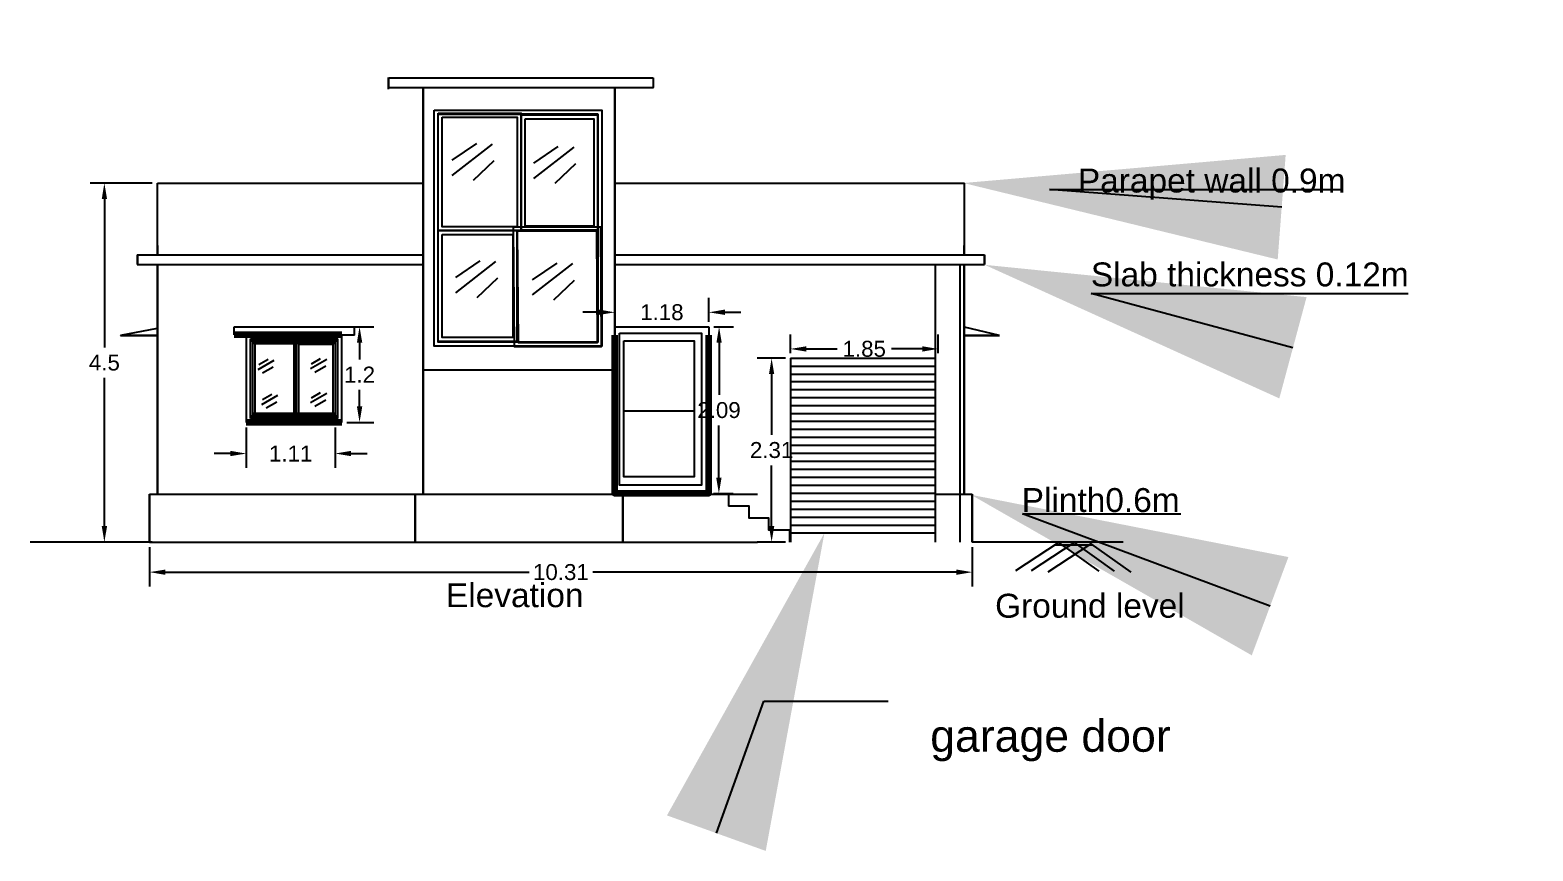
# Model space of a CAD drawing. Header units: metres. Extents: x 1887 to 3798, y 1851 to 3726.
# Drawn here: x 1892.06 to 1910.9, y 1869.47 to 1879.76 of the extents above; entities that cross this region are included whole.
import ezdxf
from ezdxf import colors
from ezdxf.entities.mleader import LeaderData, LeaderLine
from ezdxf.math import Vec2, Vec3

# ---------------------------------------------------------------- set-up
doc = ezdxf.new("R2010")
doc.units = ezdxf.units.M
doc.header["$LTSCALE"] = 0.6
doc.linetypes.add('HIDDENX2', pattern=[19.05, 12.7, -6.35])
doc.layers.get('0').update_dxf_attribs({"color": 252})
doc.layers.get('defpoints').update_dxf_attribs({"color": 9})
for name, color, linetype, plot in [('dim', 21, 'Continuous', False), ('hatch', 255, 'Continuous', False), ('plinth projection', 1, 'Continuous', False), ('text', 2, 'Continuous', False), ('wall', 7, 'Continuous', False)]:
    doc.layers.add(name, color=color, linetype=linetype, plot=plot)
doc.styles.get("Standard").update_dxf_attribs({"font": 'arial.ttf'})
doc.dimstyles.get("Standard").update_dxf_attribs({"dimtxt": 0.2, "dimasz": 0.2, "dimexe": 0.18, "dimexo": 0.0625, "dimgap": 0.09, "dimtad": 0, "dimtih": 1, "dimtoh": 1, "dimdsep": 46, "dimtxsty": 'Standard', "dimcen": 0.09, "dimadec": 0, "dimazin": 0, "dimtfac": 1, "dimtofl": 0, "dimtmove": 0, "dimatfit": 3, "dimfxl": 1, "dimtolj": 1, "dimtzin": 0, "dimarcsym": 0})

# ---------------------------------------------------------------- blocks, each defined once
blk = doc.blocks.new('*D47')
at = {"layer": 'defpoints', "color": 0, "transparency": 16777216}
for p in [(1893.656, 1877.84), (1892.992, 1873.34), (1893.656, 1873.34)]:
    blk.add_point(p, dxfattribs=at)
at = {"layer": 'dim', "color": 0, "lineweight": -2, "transparency": 16777216}
for p, q in [((1893.593, 1877.84), (1892.812, 1877.84)), ((1892.992, 1877.64), (1892.992, 1875.781)), ((1892.992, 1873.54), (1892.992, 1875.398)), ((1893.593, 1873.34), (1892.812, 1873.34))]:
    blk.add_line(p, q, dxfattribs=at)
at = {"layer": 'dim', "color": 0, "transparency": 16777216}
for points in [[(1892.959, 1877.64), (1893.026, 1877.64), (1892.992, 1877.84)], [(1892.959, 1873.54), (1893.026, 1873.54), (1892.992, 1873.34)]]:
    blk.add_solid(points, dxfattribs=at)
at = {"layer": 'dim', "color": 0, "transparency": 16777216, "insert": (1892.992, 1875.59), "char_height": 0.2, "attachment_point": 5}
blk.add_mtext('\\A1;4.5', dxfattribs=at)
blk = doc.blocks.new('*D48')
at = {"layer": 'defpoints', "color": 0, "transparency": 16777216}
for p in [(1893.558, 1873.34), (1903.869, 1873.34), (1903.869, 1872.963)]:
    blk.add_point(p, dxfattribs=at)
at = {"layer": 'dim', "color": 0, "lineweight": -2, "transparency": 16777216}
for p, q in [((1893.558, 1873.278), (1893.558, 1872.783)), ((1903.869, 1873.278), (1903.869, 1872.783)), ((1893.758, 1872.963), (1898.314, 1872.963)), ((1903.669, 1872.963), (1899.112, 1872.963))]:
    blk.add_line(p, q, dxfattribs=at)
at = {"layer": 'dim', "color": 0, "transparency": 16777216}
for points in [[(1893.758, 1872.996), (1893.758, 1872.929), (1893.558, 1872.963)], [(1903.669, 1872.996), (1903.669, 1872.929), (1903.869, 1872.963)]]:
    blk.add_solid(points, dxfattribs=at)
at = {"layer": 'dim', "color": 0, "transparency": 16777216, "insert": (1898.713, 1872.963), "char_height": 0.2, "attachment_point": 5}
blk.add_mtext('\\A1;10.31', dxfattribs=at)
blk = doc.blocks.new('*D49')
at = {"layer": 'defpoints', "color": 0, "transparency": 16777216}
for p in [(1903.441, 1875.762), (1901.589, 1875.646), (1903.441, 1875.646)]:
    blk.add_point(p, dxfattribs=at)
at = {"layer": 'dim', "color": 0, "lineweight": -2, "transparency": 16777216}
for p, q in [((1901.589, 1875.709), (1901.589, 1875.942)), ((1903.441, 1875.709), (1903.441, 1875.942)), ((1901.789, 1875.762), (1902.174, 1875.762)), ((1903.241, 1875.762), (1902.856, 1875.762))]:
    blk.add_line(p, q, dxfattribs=at)
at = {"layer": 'dim', "color": 0, "transparency": 16777216}
for points in [[(1901.789, 1875.795), (1901.789, 1875.728), (1901.589, 1875.762)], [(1903.241, 1875.795), (1903.241, 1875.728), (1903.441, 1875.762)]]:
    blk.add_solid(points, dxfattribs=at)
at = {"layer": 'dim', "color": 0, "transparency": 16777216, "insert": (1902.515, 1875.762), "char_height": 0.2, "attachment_point": 5}
blk.add_mtext('\\A1;1.85', dxfattribs=at)
blk = doc.blocks.new('*D50')
at = {"layer": 'defpoints', "color": 0, "transparency": 16777216}
for p in [(1901.589, 1875.646), (1901.354, 1873.34), (1901.589, 1873.34)]:
    blk.add_point(p, dxfattribs=at)
at = {"layer": 'dim', "color": 0, "lineweight": -2, "transparency": 16777216}
for p, q in [((1901.527, 1875.646), (1901.174, 1875.646)), ((1901.354, 1875.446), (1901.354, 1874.685)), ((1901.354, 1873.54), (1901.354, 1874.301)), ((1901.527, 1873.34), (1901.174, 1873.34))]:
    blk.add_line(p, q, dxfattribs=at)
at = {"layer": 'dim', "color": 0, "transparency": 16777216}
for points in [[(1901.321, 1875.446), (1901.387, 1875.446), (1901.354, 1875.646)], [(1901.321, 1873.54), (1901.387, 1873.54), (1901.354, 1873.34)]]:
    blk.add_solid(points, dxfattribs=at)
at = {"layer": 'dim', "color": 0, "transparency": 16777216, "insert": (1901.354, 1874.493), "char_height": 0.2, "attachment_point": 5}
blk.add_mtext('\\A1;2.31', dxfattribs=at)
blk = doc.blocks.new('*D51')
at = {"layer": 'defpoints', "color": 0, "transparency": 16777216}
for p in [(1900.568, 1876.04), (1900.565, 1873.948), (1900.693, 1873.948)]:
    blk.add_point(p, dxfattribs=at)
at = {"layer": 'dim', "color": 0, "lineweight": -2, "transparency": 16777216}
for p, q in [((1900.631, 1876.04), (1900.876, 1876.039)), ((1900.696, 1875.84), (1900.695, 1875.186)), ((1900.693, 1874.148), (1900.694, 1874.802)), ((1900.627, 1873.948), (1900.873, 1873.948))]:
    blk.add_line(p, q, dxfattribs=at)
at = {"layer": 'dim', "color": 0, "transparency": 16777216}
for points in [[(1900.663, 1875.84), (1900.729, 1875.839), (1900.696, 1876.04)], [(1900.66, 1874.148), (1900.727, 1874.148), (1900.693, 1873.948)]]:
    blk.add_solid(points, dxfattribs=at)
at = {"layer": 'dim', "color": 0, "transparency": 16777216, "insert": (1900.695, 1874.994), "char_height": 0.2, "attachment_point": 5}
blk.add_mtext('\\A1;2.09', dxfattribs=at)
blk = doc.blocks.new('*D52')
at = {"layer": 'defpoints', "color": 0, "transparency": 16777216}
for p in [(1900.568, 1876.221), (1899.389, 1876.04), (1900.568, 1876.04)]:
    blk.add_point(p, dxfattribs=at)
at = {"layer": 'dim', "color": 0, "lineweight": -2, "transparency": 16777216}
for p, q in [((1899.389, 1876.102), (1899.389, 1876.401)), ((1900.568, 1876.102), (1900.568, 1876.401)), ((1899.189, 1876.221), (1898.989, 1876.221)), ((1900.768, 1876.221), (1900.968, 1876.221))]:
    blk.add_line(p, q, dxfattribs=at)
at = {"layer": 'dim', "color": 0, "transparency": 16777216}
for points in [[(1899.189, 1876.255), (1899.189, 1876.188), (1899.389, 1876.221)], [(1900.768, 1876.255), (1900.768, 1876.188), (1900.568, 1876.221)]]:
    blk.add_solid(points, dxfattribs=at)
at = {"layer": 'dim', "color": 0, "transparency": 16777216, "insert": (1899.979, 1876.221), "char_height": 0.2, "attachment_point": 5}
blk.add_mtext('\\A1;1.18', dxfattribs=at)
blk = doc.blocks.new('*D53')
at = {"layer": 'defpoints', "color": 0, "transparency": 16777216}
for p in [(1894.77, 1874.841), (1895.884, 1874.841), (1895.884, 1874.45)]:
    blk.add_point(p, dxfattribs=at)
at = {"layer": 'dim', "color": 0, "lineweight": -2, "transparency": 16777216}
for p, q in [((1894.77, 1874.778), (1894.77, 1874.27)), ((1895.884, 1874.778), (1895.884, 1874.27)), ((1894.57, 1874.45), (1894.37, 1874.45)), ((1896.084, 1874.45), (1896.284, 1874.45))]:
    blk.add_line(p, q, dxfattribs=at)
at = {"layer": 'dim', "color": 0, "transparency": 16777216}
for points in [[(1894.57, 1874.484), (1894.57, 1874.417), (1894.77, 1874.45)], [(1896.084, 1874.484), (1896.084, 1874.417), (1895.884, 1874.45)]]:
    blk.add_solid(points, dxfattribs=at)
at = {"layer": 'dim', "color": 0, "transparency": 16777216, "insert": (1895.327, 1874.45), "char_height": 0.2, "attachment_point": 5}
blk.add_mtext('\\A1;1.11', dxfattribs=at)
blk = doc.blocks.new('*D54')
at = {"layer": 'defpoints', "color": 0, "transparency": 16777216}
for p in [(1895.969, 1876.04), (1896.19, 1876.04), (1895.969, 1874.84)]:
    blk.add_point(p, dxfattribs=at)
at = {"layer": 'dim', "color": 0, "lineweight": -2, "transparency": 16777216}
for p, q in [((1896.031, 1876.04), (1896.37, 1876.04)), ((1896.19, 1875.84), (1896.19, 1875.63)), ((1896.19, 1875.04), (1896.19, 1875.249)), ((1896.031, 1874.84), (1896.37, 1874.84))]:
    blk.add_line(p, q, dxfattribs=at)
at = {"layer": 'dim', "color": 0, "transparency": 16777216}
for points in [[(1896.157, 1875.84), (1896.224, 1875.84), (1896.19, 1876.04)], [(1896.157, 1875.04), (1896.224, 1875.04), (1896.19, 1874.84)]]:
    blk.add_solid(points, dxfattribs=at)
at = {"layer": 'dim', "color": 0, "transparency": 16777216, "insert": (1896.19, 1875.44), "char_height": 0.2, "attachment_point": 5}
blk.add_mtext('\\A1;1.2', dxfattribs=at)

msp = doc.modelspace()

# ---------------------------------------------------------------- hatches: boundary and pattern name
at = {"layer": 'hatch'}
h = msp.add_hatch(dxfattribs=at)
h.set_pattern_fill('GRAVEL', color=256, scale=3)
h.paths.add_polyline_path([(1896.888, 1873.94), (1893.559, 1873.94), (1893.559, 1873.34), (1896.888, 1873.34)])
h.paths.add_polyline_path([(1899.489, 1873.94), (1896.888, 1873.94), (1896.888, 1873.34), (1899.489, 1873.34)])
h.paths.add_polyline_path([(1903.407, 1873.94), (1900.815, 1873.94), (1900.815, 1873.791), (1901.074, 1873.791), (1901.074, 1873.641), (1901.318, 1873.641), (1901.318, 1873.491), (1901.581, 1873.491), (1901.581, 1873.34), (1903.407, 1873.34)])
h.paths.add_polyline_path([(1903.869, 1873.94), (1903.717, 1873.94), (1903.717, 1873.34), (1903.869, 1873.34)])
at = {"layer": 'plinth projection'}
h = msp.add_hatch(dxfattribs=at)
h.set_pattern_fill('GRAVEL', color=256, scale=3)
h.paths.add_polyline_path([(1896.888, 1873.94), (1893.559, 1873.94), (1893.559, 1873.34), (1896.888, 1873.34)])
h.paths.add_polyline_path([(1899.489, 1873.94), (1896.888, 1873.94), (1896.888, 1873.34), (1899.489, 1873.34)])
h.paths.add_polyline_path([(1903.407, 1873.94), (1900.815, 1873.94), (1900.815, 1873.791), (1901.074, 1873.791), (1901.074, 1873.641), (1901.318, 1873.641), (1901.318, 1873.491), (1901.581, 1873.491), (1901.581, 1873.34), (1903.407, 1873.34)])
h.paths.add_polyline_path([(1903.869, 1873.94), (1903.717, 1873.94), (1903.717, 1873.34), (1903.869, 1873.34)])

# ---------------------------------------------------------------- linework, layer by layer
at = {"linetype": 'HIDDENX2', "lineweight": -2}
for p, q in [((1896.55, 1879.165), (1896.55, 1879.02)), ((1896.558, 1879.04), (1896.558, 1879.16)), ((1904.017, 1876.938), (1904.017, 1876.822)), ((1904.023, 1876.94), (1904.023, 1876.82))]:
    msp.add_line(p, q, dxfattribs=at)
msp.add_line((1905.376, 1873.301), (1904.9, 1873.301))
at = {"layer": 'hatch'}
msp.add_line((1901.581, 1873.491), (1901.581, 1873.34), dxfattribs=at)
at = {"layer": 'wall', "linetype": 'HIDDENX2', "lineweight": -2}
for p, q in [((1896.558, 1879.16), (1899.87, 1879.16)), ((1899.865, 1879.16), (1899.865, 1879.16)), ((1899.869, 1879.16), (1899.869, 1879.039)), ((1896.558, 1879.04), (1899.87, 1879.04)), ((1899.865, 1879.04), (1899.865, 1879.033)), ((1893.656, 1877.84), (1896.988, 1877.84)), ((1893.656, 1876.929), (1893.656, 1877.84)), ((1899.389, 1877.84), (1903.771, 1877.84)), ((1903.771, 1876.941), (1903.771, 1877.842)), ((1893.656, 1877.06), (1893.659, 1877.06)), ((1903.769, 1877.06), (1903.771, 1877.06)), ((1893.403, 1876.94), (1896.988, 1876.94)), ((1893.403, 1876.94), (1893.403, 1876.82)), ((1893.406, 1876.939), (1893.406, 1876.819)), ((1893.656, 1876.94), (1893.659, 1876.94)), ((1899.389, 1876.94), (1904.023, 1876.94)), ((1893.403, 1876.82), (1896.988, 1876.82)), ((1899.389, 1876.82), (1904.023, 1876.82)), ((1894.618, 1875.939), (1894.618, 1876.04)), ((1894.618, 1876.04), (1896.127, 1876.04)), ((1894.773, 1874.84), (1894.773, 1875.94)), ((1894.823, 1875.939), (1894.823, 1875.94)), ((1895.919, 1875.939), (1895.919, 1875.94)), ((1895.969, 1874.84), (1895.969, 1875.94)), ((1895.969, 1875.94), (1896.127, 1875.94)), ((1896.127, 1875.936), (1896.127, 1876.04)), ((1899.389, 1876.04), (1900.568, 1876.04)), ((1900.568, 1876.04), (1900.568, 1873.94)), ((1894.823, 1874.891), (1894.823, 1875.889)), ((1894.853, 1874.921), (1894.853, 1875.859)), ((1894.853, 1875.8), (1894.853, 1875.8)), ((1895.395, 1875.8), (1895.397, 1875.8)), ((1895.884, 1875.8), (1895.889, 1875.8)), ((1895.889, 1874.921), (1895.889, 1875.859)), ((1895.919, 1874.891), (1895.919, 1875.889)), ((1897.125, 1875.8), (1899.225, 1875.8)), ((1899.389, 1875.8), (1899.389, 1875.8)), ((1899.389, 1875.8), (1899.389, 1875.8)), ((1900.565, 1875.8), (1900.568, 1875.8)), ((1894.853, 1875.5), (1894.853, 1875.5)), ((1895.395, 1875.5), (1895.397, 1875.5)), ((1895.884, 1875.5), (1895.889, 1875.5)), ((1896.988, 1875.5), (1899.389, 1875.5)), ((1899.389, 1875.5), (1899.389, 1875.5)), ((1900.565, 1875.5), (1900.568, 1875.5)), ((1894.773, 1874.84), (1895.969, 1874.84)), ((1894.823, 1874.84), (1894.823, 1874.841)), ((1895.919, 1874.84), (1895.919, 1874.841)), ((1899.389, 1874.84), (1899.389, 1874.84)), ((1900.565, 1874.84), (1900.568, 1874.84)), ((1893.559, 1873.94), (1901.589, 1873.94)), ((1903.407, 1873.94), (1903.869, 1873.94)), ((1893.559, 1873.34), (1903.869, 1873.34))]:
    msp.add_line(p, q, dxfattribs=at)
at = {"layer": 'wall', "linetype": 'HIDDENX2', "lineweight": 30}
for p, q in [((1896.988, 1879.04), (1896.988, 1873.94)), ((1899.389, 1879.04), (1899.389, 1873.94)), ((1893.659, 1877.06), (1893.659, 1876.94)), ((1903.769, 1877.06), (1903.769, 1876.94)), ((1893.659, 1876.82), (1893.659, 1873.94)), ((1903.769, 1876.82), (1903.769, 1873.94)), ((1893.559, 1873.94), (1893.559, 1873.34)), ((1896.888, 1873.94), (1896.888, 1873.34)), ((1899.489, 1873.94), (1899.489, 1873.34)), ((1903.869, 1873.94), (1903.869, 1873.34))]:
    msp.add_line(p, q, dxfattribs=at)
at = {"layer": 'wall'}
for p, q in [((1897.352, 1878.128), (1897.658, 1878.336)), ((1897.352, 1877.937), (1897.855, 1878.331)), ((1898.375, 1878.09), (1898.681, 1878.298)), ((1898.375, 1877.899), (1898.878, 1878.292)), ((1897.62, 1877.877), (1897.877, 1878.123)), ((1898.643, 1877.839), (1898.9, 1878.085)), ((1897.395, 1876.658), (1897.702, 1876.865)), ((1897.395, 1876.466), (1897.899, 1876.86)), ((1898.358, 1876.63), (1898.665, 1876.838)), ((1898.358, 1876.439), (1898.861, 1876.833)), ((1903.407, 1873.34), (1903.407, 1876.82)), ((1903.717, 1873.34), (1903.717, 1876.82)), ((1897.663, 1876.406), (1897.921, 1876.652)), ((1898.626, 1876.379), (1898.883, 1876.625)), ((1893.654, 1876.018), (1893.193, 1875.932)), ((1903.767, 1876.04), (1904.206, 1875.934)), ((1894.92, 1875.505), (1895.121, 1875.622)), ((1894.928, 1875.565), (1895.044, 1875.632)), ((1895.577, 1875.516), (1895.778, 1875.634)), ((1895.586, 1875.576), (1895.701, 1875.643)), ((1895.63, 1875.472), (1895.766, 1875.55)), ((1901.589, 1875.646), (1903.407, 1875.646)), ((1901.589, 1875.646), (1901.589, 1873.34)), ((1901.589, 1875.546), (1903.407, 1875.546)), ((1894.973, 1875.46), (1895.109, 1875.538)), ((1901.589, 1875.446), (1903.407, 1875.446)), ((1901.589, 1875.354), (1903.407, 1875.354)), ((1894.966, 1875.067), (1895.167, 1875.184)), ((1894.975, 1875.127), (1895.09, 1875.194)), ((1895.577, 1875.09), (1895.778, 1875.208)), ((1895.586, 1875.15), (1895.701, 1875.217)), ((1901.589, 1875.254), (1903.407, 1875.254)), ((1895.019, 1875.022), (1895.155, 1875.1)), ((1895.63, 1875.045), (1895.766, 1875.124)), ((1899.495, 1874.984), (1900.377, 1874.984)), ((1901.589, 1875.154), (1903.407, 1875.154)), ((1901.589, 1875.054), (1903.407, 1875.054)), ((1901.589, 1874.954), (1903.407, 1874.954)), ((1901.589, 1874.854), (1903.407, 1874.854)), ((1901.589, 1874.754), (1903.407, 1874.754)), ((1901.589, 1874.654), (1903.407, 1874.654)), ((1901.589, 1874.554), (1903.407, 1874.554)), ((1901.589, 1874.454), (1903.407, 1874.454)), ((1901.589, 1874.354), (1903.407, 1874.354)), ((1901.589, 1874.254), (1903.407, 1874.254)), ((1901.589, 1874.154), (1903.407, 1874.154)), ((1901.589, 1874.054), (1903.407, 1874.054)), ((1900.815, 1873.94), (1900.815, 1873.791)), ((1901.589, 1873.954), (1903.407, 1873.954)), ((1901.589, 1873.854), (1903.407, 1873.854)), ((1901.589, 1873.754), (1903.407, 1873.754)), ((1901.589, 1873.654), (1903.407, 1873.654)), ((1901.589, 1873.554), (1903.407, 1873.554)), ((1893.558, 1873.34), (1892.061, 1873.34)), ((1901.589, 1873.454), (1903.407, 1873.454)), ((1903.869, 1873.345), (1905.758, 1873.345))]:
    msp.add_line(p, q, dxfattribs=at)
for points in [[(1897.125, 1878.754), (1899.225, 1878.754), (1899.225, 1875.798), (1897.125, 1875.798)], [(1897.175, 1878.704), (1899.175, 1878.704), (1899.175, 1875.848), (1897.175, 1875.848)], [(1897.177, 1878.717), (1898.214, 1878.717), (1898.214, 1877.244), (1897.177, 1877.244)], [(1897.177, 1878.708), (1899.174, 1878.708), (1899.174, 1877.248), (1897.177, 1877.248)], [(1897.227, 1878.667), (1898.164, 1878.667), (1898.164, 1877.294), (1897.227, 1877.294)], [(1898.214, 1878.696), (1899.177, 1878.696), (1899.177, 1877.251), (1898.214, 1877.251)], [(1898.264, 1878.646), (1899.127, 1878.646), (1899.127, 1877.301), (1898.264, 1877.301)], [(1897.177, 1877.248), (1898.161, 1877.248), (1898.161, 1875.854), (1897.177, 1875.854)], [(1899.212, 1877.287), (1898.116, 1877.287), (1898.128, 1875.793), (1899.224, 1875.793)], [(1899.162, 1877.237), (1898.167, 1877.237), (1898.178, 1875.843), (1899.173, 1875.843)], [(1899.162, 1877.237), (1898.167, 1877.237), (1898.178, 1875.843), (1899.173, 1875.843)], [(1897.227, 1877.198), (1898.111, 1877.198), (1898.111, 1875.904), (1897.227, 1875.904)], [(1899.446, 1875.96), (1900.475, 1875.96), (1900.475, 1874.053), (1899.446, 1874.053)], [(1894.853, 1875.858), (1895.395, 1875.858), (1895.395, 1874.918), (1894.853, 1874.918)], [(1894.883, 1875.828), (1895.365, 1875.828), (1895.365, 1874.948), (1894.883, 1874.948)], [(1895.427, 1875.822), (1895.854, 1875.822), (1895.854, 1874.948), (1895.427, 1874.948)], [(1899.504, 1875.863), (1900.385, 1875.863), (1900.385, 1874.159), (1899.504, 1874.159)]]:
    msp.add_lwpolyline(points, close=True, dxfattribs=at)
at = {"layer": 'wall', "lineweight": 30}
for points in [[(1893.196, 1875.932), (1893.196, 1875.931), (1893.658, 1875.931), (1893.658, 1876.021)], [(1904.211, 1875.931), (1903.769, 1875.931)]]:
    msp.add_lwpolyline(points, dxfattribs=at)
at = {"layer": 'wall', "linetype": 'HIDDENX2', "lineweight": 90}
for points in [[(1895.97, 1875.94), (1895.97, 1875.939), (1894.618, 1875.939)], [(1895.919, 1875.889), (1894.823, 1875.889)], [(1895.889, 1875.859), (1894.853, 1875.859)]]:
    msp.add_lwpolyline(points, dxfattribs=at)
at = {"layer": 'wall', "lineweight": 90}
msp.add_lwpolyline([(1894.771, 1875.936), (1894.771, 1875.936)], dxfattribs=at)
at = {"layer": 'wall', "lineweight": 100}
for points in [[(1900.565, 1875.935), (1900.565, 1873.948), (1899.389, 1873.948), (1899.389, 1875.935), (1899.389, 1875.935)], [(1894.773, 1874.891), (1894.77, 1874.891)], [(1895.966, 1874.841), (1894.77, 1874.841)], [(1895.919, 1874.891), (1894.823, 1874.891)], [(1895.889, 1874.921), (1894.853, 1874.921)]]:
    msp.add_lwpolyline(points, dxfattribs=at)
at = {"layer": 'wall'}
for points in [[(1895.884, 1875.852), (1895.884, 1874.918), (1895.397, 1874.918), (1895.397, 1875.852)], [(1901.581, 1873.341), (1901.581, 1873.491), (1901.318, 1873.491), (1901.318, 1873.641), (1901.074, 1873.641), (1901.074, 1873.791), (1900.813, 1873.791)], [(1904.415, 1872.985), (1904.95, 1873.333), (1905.453, 1872.977)], [(1904.609, 1872.985), (1905.144, 1873.333), (1905.647, 1872.977)], [(1904.818, 1872.969), (1905.353, 1873.318), (1905.856, 1872.962)]]:
    msp.add_lwpolyline(points, dxfattribs=at)

# ---------------------------------------------------------------- texts
at = {"layer": 'text', "char_height": 0.3, "attachment_point": 1}
for s, width, insert in [('Parapet wall 0.9m\\P ', 4.05759, (1905.192, 1878.023)), ('Slab thickness 0.12m', 4.02487, (1905.355, 1876.846)), ('Plinth0.6m', 3.76309, (1904.488, 1874.017)), ('Elevation', 3.56675, (1897.273, 1872.824)), ('Ground level', 2.9115, (1904.155, 1872.692))]:
    msp.add_mtext_dynamic_manual_height_columns(s, width=width, gutter_width=12.5, heights=[0], dxfattribs=dict(at, insert=insert))
at = {"layer": 'text', "insert": (1903.342, 1871.111), "char_height": 0.4, "attachment_point": 1}
msp.add_mtext('garage door', dxfattribs=at)

# ---------------------------------------------------------------- dimensions: what is measured, and where the dimension line sits
at = {"layer": 'dim'}
for base, p1, p2, picture, middle in [((1892.992, 1873.34), (1893.656, 1877.84), (1893.656, 1873.34), '*D47', (1892.992, 1875.59)), ((1896.19, 1876.04), (1895.969, 1874.84), (1895.969, 1876.04), '*D54', (1896.19, 1875.44)), ((1901.354, 1873.34), (1901.589, 1875.646), (1901.589, 1873.34), '*D50', (1901.354, 1874.493))]:
    dim = msp.add_linear_dim(base=base, p1=p1, p2=p2, angle=90, dimstyle='Standard', dxfattribs=at)
    dim.commit()
    dim.dimension.update_dxf_attribs({"geometry": picture, "text_midpoint": middle})
for base, p1, p2, picture, middle in [((1900.568, 1876.221), (1899.389, 1876.04), (1900.568, 1876.04), '*D52', (1899.979, 1876.221)), ((1903.441, 1875.762), (1901.589, 1875.646), (1903.441, 1875.646), '*D49', (1902.515, 1875.762)), ((1895.884, 1874.45), (1894.77, 1874.841), (1895.884, 1874.841), '*D53', (1895.327, 1874.45)), ((1903.869, 1872.963), (1893.558, 1873.34), (1903.869, 1873.34), '*D48', (1898.713, 1872.963))]:
    dim = msp.add_linear_dim(base=base, p1=p1, p2=p2, dimstyle='Standard', dxfattribs=at)
    dim.commit()
    dim.dimension.update_dxf_attribs({"geometry": picture, "text_midpoint": middle})
dim = msp.add_aligned_dim(p1=(1900.568, 1876.04), p2=(1900.565, 1873.948), distance=0.128, dimstyle='Standard', dxfattribs=at)
dim.commit()
dim.dimension.update_dxf_attribs({"geometry": '*D51', "text_midpoint": (1900.695, 1874.994)})

# ---------------------------------------------------------------- leaders
at = {"layer": 'text'}
ml = msp.add_multileader_mtext('Standard', dxfattribs=at)
ml.set_content('', color=256)
ml.set_leader_properties()
ml.build(insert=Vec2(0, 0))
ctx = ml.context
ctx.base_point, ctx.plane_origin = Vec3(1902.814, 1871.345), Vec3(1902.016, 1873.454)
notes = []
notes.append((ctx, [(1, (1, 1, 0), (1901.257, 1871.345), (1, 0), 1.557, [(0, [(1902.016, 1873.454)], 0, [])])]))
ctx.mtext.insert, ctx.mtext.flow_direction = Vec3(1904.814, 1873.345), 5
at = {"layer": 'wall'}
ml = msp.add_multileader_mtext('Standard', dxfattribs=at)
ml.set_content('', color=256)
ml.set_leader_properties()
ml.build(insert=Vec2(0, 0))
ctx = ml.context
ctx.base_point, ctx.plane_origin = Vec3(1908.479, 1877.76), Vec3(1903.758, 1877.842)
notes.append((ctx, [(0, (1, 1, 0), (1904.836, 1877.76), (1, 0), 3.643, [(0, [(1903.758, 1877.842)], 0, [])])]))
ctx.mtext.insert, ctx.mtext.flow_direction = Vec3(1910.479, 1879.76), 5
ml = msp.add_multileader_mtext('Standard', dxfattribs=at)
ml.set_content('', color=256)
ml.set_leader_properties()
ml.build(insert=Vec2(0, 0))
ctx = ml.context
ctx.base_point, ctx.plane_origin = Vec3(1909.33, 1876.457), Vec3(1904.025, 1876.816)
notes.append((ctx, [(0, (1, 1, 0), (1905.359, 1876.457), (1, 0), 3.971, [(0, [(1904.025, 1876.816)], 0, [])])]))
ctx.mtext.insert, ctx.mtext.flow_direction = Vec3(1911.33, 1878.457), 5
ml = msp.add_multileader_mtext('Standard', dxfattribs=at)
ml.set_content('', color=256)
ml.set_leader_properties()
ml.build(insert=Vec2(0, 0))
ctx = ml.context
ctx.base_point, ctx.plane_origin = Vec3(1906.48, 1873.693), Vec3(1903.853, 1873.933)
notes.append((ctx, [(0, (1, 1, 0), (1904.497, 1873.693), (1, 0), 1.984, [(0, [(1903.853, 1873.933)], 0, [])])]))
ctx.mtext.insert, ctx.mtext.flow_direction = Vec3(1908.48, 1875.693), 5
for ctx, leaders in notes:
    for number, flags, end, landing, length, lines in leaders:
        leader = LeaderData()
        leader.index, (leader.has_last_leader_line, leader.has_dogleg_vector, leader.attachment_direction) = number, flags
        leader.last_leader_point, leader.dogleg_vector, leader.dogleg_length = Vec3(end), Vec3(landing), length
        for number, points, colour, breaks in lines:
            line = LeaderLine()
            line.index, line.vertices, line.color, line.breaks = number, Vec3.list(points), colors.encode_raw_color(colour), breaks
            leader.lines.append(line)
        ctx.leaders.append(leader)

doc.saveas('drawing.dxf')
